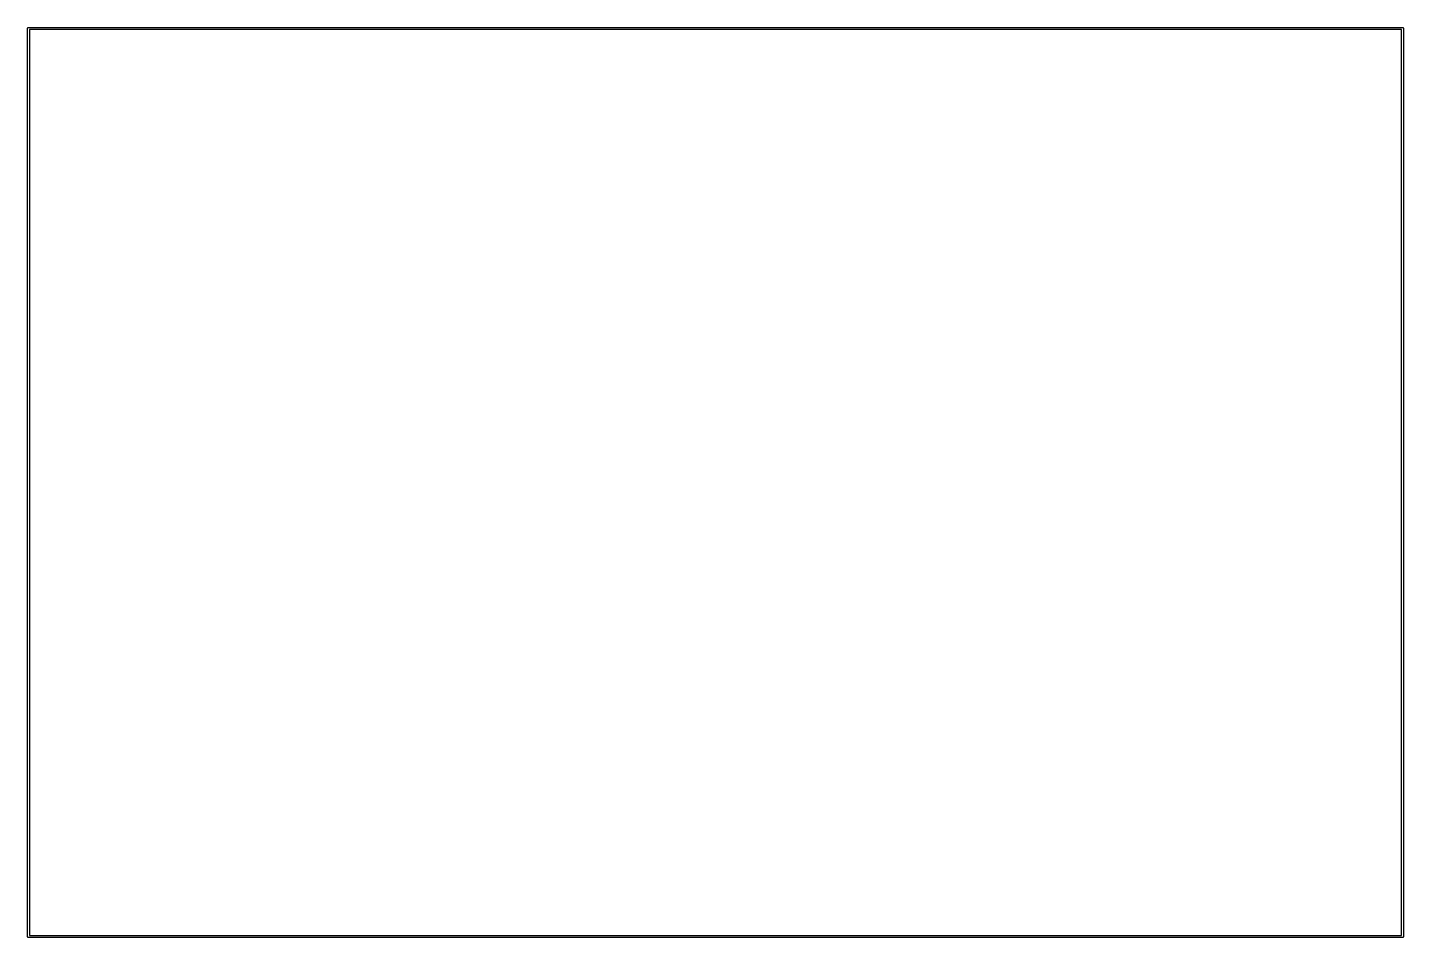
# Model space of a CAD drawing. Header units: inches. Extents: x 0.5 to 6.4, y -4.7 to -0.8.
import ezdxf

# ---------------------------------------------------------------- set-up
doc = ezdxf.new("R2010")
doc.units = ezdxf.units.IN
doc.header["$MEASUREMENT"] = 0
doc.layers.add('Edge.Cuts', color=254, linetype='CONTINUOUS', true_color=0xd0d2cd)

msp = doc.modelspace()

# ---------------------------------------------------------------- linework, layer by layer
at = {"layer": 'Edge.Cuts', "linetype": 'CONTINUOUS'}
for p, q in [((0.4961, -0.7992), (0.4967, -0.7978)), ((0.4961, -0.8), (0.4961, -0.7992)), ((0.4961, -4.7), (0.4961, -0.8)), ((0.4967, -0.7978), (0.4978, -0.7967)), ((0.4978, -0.7967), (0.4992, -0.7961)), ((0.4992, -0.7961), (0.5, -0.7961)), ((0.5, -0.7961), (6.4, -0.7961)), ((0.5039, -0.8039), (0.5039, -4.6961)), ((6.3961, -0.8039), (0.5039, -0.8039)), ((6.3961, -4.6961), (6.3961, -0.8039)), ((6.4, -0.7961), (6.4008, -0.7961)), ((6.4008, -0.7961), (6.4022, -0.7967)), ((6.4022, -0.7967), (6.4033, -0.7978)), ((6.4033, -0.7978), (6.4039, -0.7992)), ((6.4039, -0.7992), (6.4039, -0.8)), ((6.4039, -0.8), (6.4039, -4.7)), ((0.4961, -4.7008), (0.4961, -4.7)), ((0.4967, -4.7022), (0.4961, -4.7008)), ((0.4978, -4.7033), (0.4967, -4.7022)), ((0.4992, -4.7039), (0.4978, -4.7033)), ((0.5, -4.7039), (0.4992, -4.7039)), ((6.4, -4.7039), (0.5, -4.7039)), ((0.5039, -4.6961), (6.3961, -4.6961)), ((6.4008, -4.7039), (6.4, -4.7039)), ((6.4022, -4.7033), (6.4008, -4.7039)), ((6.4033, -4.7022), (6.4022, -4.7033)), ((6.4039, -4.7008), (6.4033, -4.7022)), ((6.4039, -4.7), (6.4039, -4.7008))]:
    msp.add_line(p, q, dxfattribs=at)

doc.saveas('drawing.dxf')
